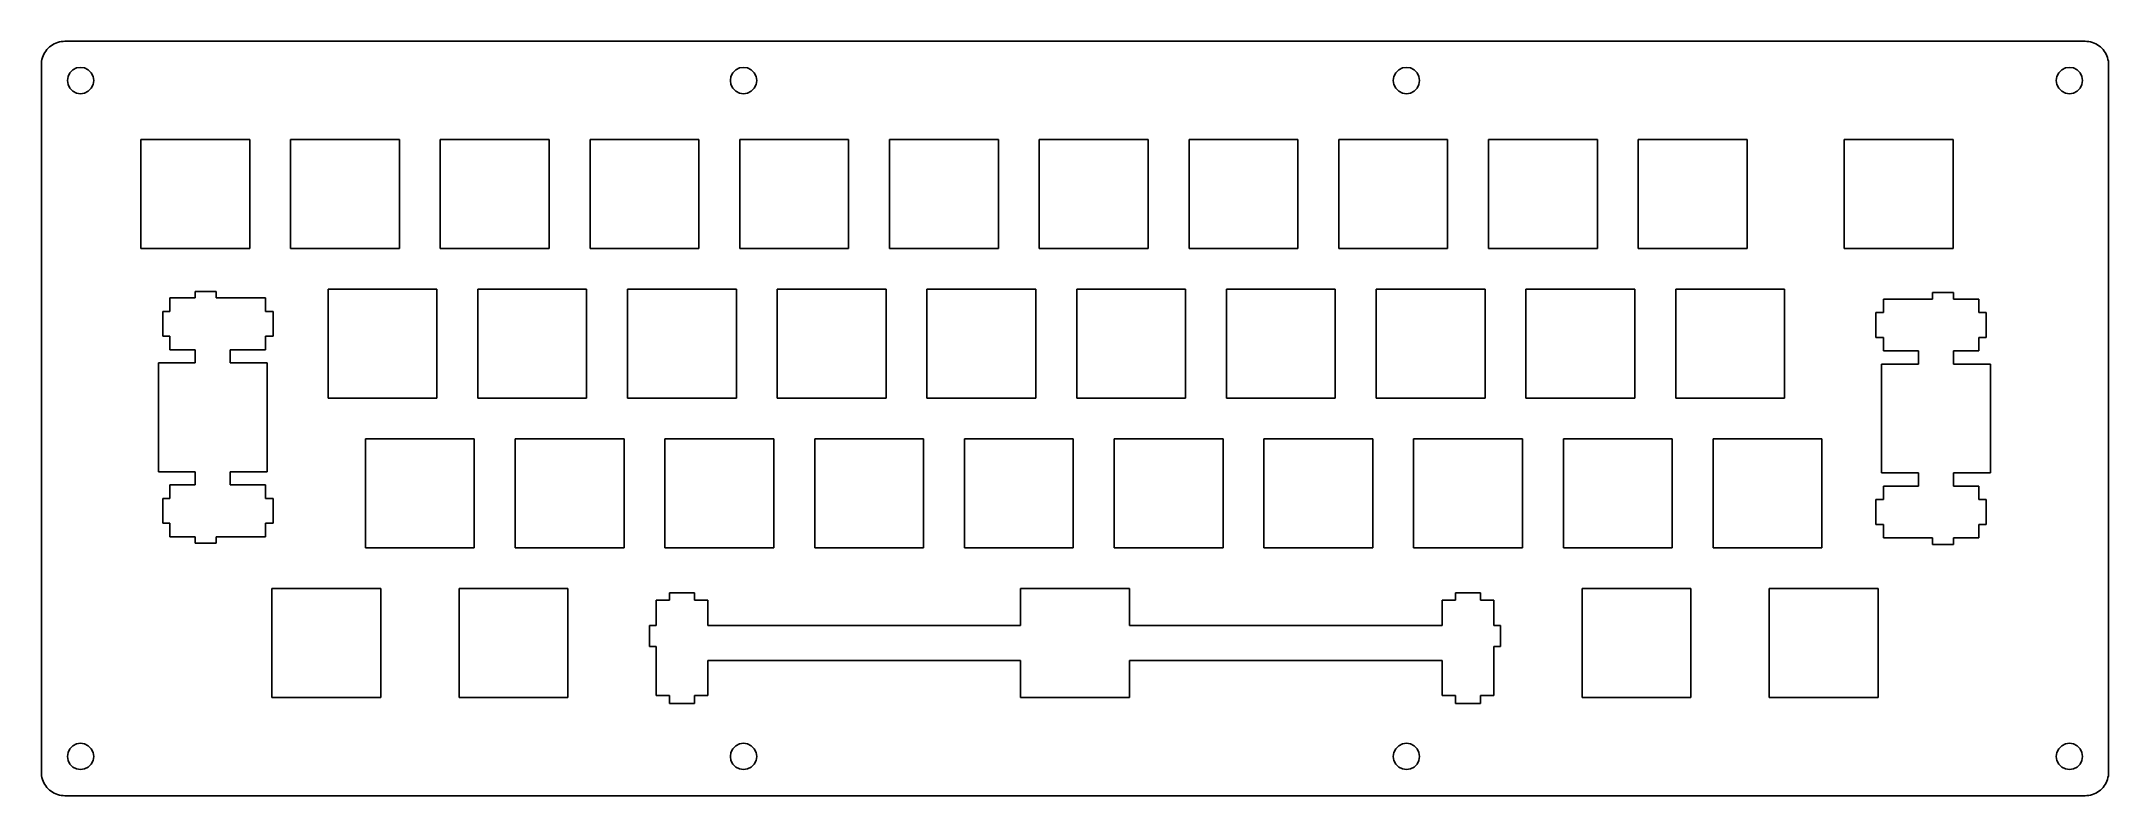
# Model space of a CAD drawing. Extents: x 0 to 263, y 0 to 96.
import ezdxf

# ---------------------------------------------------------------- set-up
doc = ezdxf.new("R2010")
doc.units = 0
doc.layers.get('0').update_dxf_attribs({"linetype": 'CONTINUOUS'})

msp = doc.modelspace()

# ---------------------------------------------------------------- linework, layer by layer
at = {"color": 0}
for p, q in [((0.421679, 94.5748), (0.537436, 94.7815)), ((0.537436, 94.7815), (0.666972, 94.9773)), ((0.666972, 94.9773), (0.813043, 95.1618)), ((0.813043, 95.1618), (0.972894, 95.3354)), ((0.972894, 95.3354), (1.14653, 95.4952)), ((1.14653, 95.4952), (1.33119, 95.6412)), ((1.33119, 95.6412), (1.52687, 95.771)), ((1.52687, 95.771), (1.73357, 95.8868)), ((1.73357, 95.8868), (1.94717, 95.9845)), ((1.94717, 95.9845), (2.16765, 96.067)), ((2.16765, 96.067), (2.39503, 96.1305)), ((2.39503, 96.1305), (2.62516, 96.1775)), ((2.62516, 96.1775), (2.85943, 96.2036)), ((2.85943, 96.2036), (3.09507, 96.2131)), ((3.09507, 96.2131), (260.095, 96.2131)), ((260.095, 96.2131), (260.329, 96.2036)), ((260.329, 96.2036), (260.563, 96.1775)), ((260.563, 96.1775), (260.795, 96.1305)), ((260.795, 96.1305), (261.021, 96.067)), ((261.021, 96.067), (261.243, 95.9845)), ((261.243, 95.9845), (261.457, 95.8868)), ((261.457, 95.8868), (261.662, 95.771)), ((261.662, 95.771), (261.857, 95.6412)), ((261.857, 95.6412), (262.042, 95.4952)), ((262.042, 95.4952), (262.216, 95.3354)), ((262.216, 95.3354), (262.376, 95.1618)), ((262.376, 95.1618), (262.522, 94.9773)), ((262.522, 94.9773), (262.653, 94.7815)), ((262.653, 94.7815), (262.767, 94.5748)), ((0.095085, 93.2134), (0.104731, 93.4491)), ((0.095085, 3.21359), (0.095085, 93.2134)), ((0.104731, 93.4491), (0.130914, 93.6833)), ((0.130914, 93.6833), (0.177767, 93.9133)), ((0.177767, 93.9133), (0.241157, 94.1405)), ((0.241157, 94.1405), (0.323839, 94.361)), ((0.323839, 94.361), (0.421679, 94.5748)), ((3.72622, 92.2115), (3.48782, 91.7444)), ((4.09691, 92.5823), (3.72622, 92.2115)), ((4.56406, 92.8204), (4.09691, 92.5823)), ((5.08081, 92.9019), (4.56406, 92.8204)), ((5.59897, 92.8204), (5.08081, 92.9019)), ((6.06612, 92.5823), (5.59897, 92.8204)), ((6.43682, 92.2115), (6.06612, 92.5823)), ((6.67523, 91.7444), (6.43682, 92.2115)), ((88.0692, 92.2115), (87.8307, 91.7444)), ((88.4396, 92.5823), (88.0692, 92.2115)), ((88.9071, 92.8204), (88.4396, 92.5823)), ((89.4235, 92.9019), (88.9071, 92.8204)), ((89.9418, 92.8204), (89.4235, 92.9019)), ((90.4088, 92.5823), (89.9418, 92.8204)), ((90.7782, 92.2115), (90.4088, 92.5823)), ((91.0167, 91.7444), (90.7782, 92.2115)), ((172.411, 92.2115), (172.172, 91.7444)), ((172.781, 92.5823), (172.411, 92.2115)), ((173.248, 92.8204), (172.781, 92.5823)), ((173.765, 92.9019), (173.248, 92.8204)), ((174.283, 92.8204), (173.765, 92.9019)), ((174.75, 92.5823), (174.283, 92.8204)), ((175.121, 92.2115), (174.75, 92.5823)), ((175.358, 91.7444), (175.121, 92.2115)), ((256.752, 92.2115), (256.514, 91.7444)), ((257.123, 92.5823), (256.752, 92.2115)), ((257.59, 92.8204), (257.123, 92.5823)), ((258.108, 92.9019), (257.59, 92.8204)), ((258.626, 92.8204), (258.108, 92.9019)), ((259.092, 92.5823), (258.626, 92.8204)), ((259.462, 92.2115), (259.092, 92.5823)), ((259.701, 91.7444), (259.462, 92.2115)), ((262.767, 94.5748), (262.866, 94.361)), ((262.866, 94.361), (262.947, 94.1405)), ((262.947, 94.1405), (263.011, 93.9133)), ((263.011, 93.9133), (263.058, 93.6833)), ((263.058, 93.6833), (263.085, 93.4491)), ((263.085, 93.4491), (263.095, 93.2134)), ((263.095, 93.2134), (263.095, 3.21359)), ((3.48782, 91.7444), (3.40651, 91.2276)), ((3.40651, 91.2276), (3.48782, 90.7094)), ((3.48782, 90.7094), (3.72622, 90.2423)), ((3.72622, 90.2423), (4.09691, 89.8715)), ((4.09691, 89.8715), (4.56406, 89.6331)), ((4.56406, 89.6331), (5.08081, 89.5519)), ((5.08081, 89.5519), (5.59897, 89.6331)), ((5.59897, 89.6331), (6.06612, 89.8715)), ((6.06612, 89.8715), (6.43682, 90.2423)), ((6.43682, 90.2423), (6.67523, 90.7094)), ((6.75651, 91.2276), (6.67523, 91.7444)), ((6.67523, 90.7094), (6.75651, 91.2276)), ((87.8307, 91.7444), (87.7478, 91.2276)), ((87.7478, 91.2276), (87.8307, 90.7094)), ((87.8307, 90.7094), (88.0692, 90.2423)), ((88.0692, 90.2423), (88.4396, 89.8715)), ((88.4396, 89.8715), (88.9071, 89.6331)), ((88.9071, 89.6331), (89.4235, 89.5519)), ((89.4235, 89.5519), (89.9418, 89.6331)), ((89.9418, 89.6331), (90.4088, 89.8715)), ((90.4088, 89.8715), (90.7782, 90.2423)), ((90.7782, 90.2423), (91.0167, 90.7094)), ((91.0978, 91.2276), (91.0167, 91.7444)), ((91.0167, 90.7094), (91.0978, 91.2276)), ((172.172, 91.7444), (172.091, 91.2276)), ((172.091, 91.2276), (172.172, 90.7094)), ((172.172, 90.7094), (172.411, 90.2423)), ((172.411, 90.2423), (172.781, 89.8715)), ((172.781, 89.8715), (173.248, 89.6331)), ((173.248, 89.6331), (173.765, 89.5519)), ((173.765, 89.5519), (174.283, 89.6331)), ((174.283, 89.6331), (174.75, 89.8715)), ((174.75, 89.8715), (175.121, 90.2423)), ((175.121, 90.2423), (175.358, 90.7094)), ((175.441, 91.2276), (175.358, 91.7444)), ((175.358, 90.7094), (175.441, 91.2276)), ((256.514, 91.7444), (256.432, 91.2276)), ((256.432, 91.2276), (256.514, 90.7094)), ((256.514, 90.7094), (256.752, 90.2423)), ((256.752, 90.2423), (257.123, 89.8715)), ((257.123, 89.8715), (257.59, 89.6331)), ((257.59, 89.6331), (258.108, 89.5519)), ((258.108, 89.5519), (258.626, 89.6331)), ((258.626, 89.6331), (259.092, 89.8715)), ((259.092, 89.8715), (259.462, 90.2423)), ((259.462, 90.2423), (259.701, 90.7094)), ((259.782, 91.2276), (259.701, 91.7444)), ((259.701, 90.7094), (259.782, 91.2276)), ((12.751, 83.7145), (26.6003, 83.7145)), ((12.751, 69.8638), (12.751, 83.7145)), ((26.6003, 83.7145), (26.6003, 69.8638)), ((31.801, 83.7145), (45.6501, 83.7145)), ((31.801, 69.8638), (31.801, 83.7145)), ((45.6501, 83.7145), (45.6501, 69.8638)), ((50.8512, 83.7145), (64.7001, 83.7145)), ((50.8512, 69.8638), (50.8512, 83.7145)), ((64.7001, 83.7145), (64.7001, 69.8638)), ((69.9012, 83.7145), (83.7501, 83.7145)), ((69.9012, 69.8638), (69.9012, 83.7145)), ((83.7501, 83.7145), (83.7501, 69.8638)), ((88.9512, 83.7145), (102.8, 83.7145)), ((88.9512, 69.8638), (88.9512, 83.7145)), ((102.8, 83.7145), (102.8, 69.8638)), ((108.001, 83.7145), (121.85, 83.7145)), ((108.001, 69.8638), (108.001, 83.7145)), ((121.85, 83.7145), (121.85, 69.8638)), ((127.051, 83.7145), (140.9, 83.7145)), ((127.051, 69.8638), (127.051, 83.7145)), ((140.9, 83.7145), (140.9, 69.8638)), ((146.101, 83.7145), (159.95, 83.7145)), ((146.101, 69.8638), (146.101, 83.7145)), ((159.95, 83.7145), (159.95, 69.8638)), ((165.151, 83.7145), (179, 83.7145)), ((165.151, 69.8638), (165.151, 83.7145)), ((179, 83.7145), (179, 69.8638)), ((184.201, 83.7145), (198.05, 83.7145)), ((184.201, 69.8638), (184.201, 83.7145)), ((198.05, 83.7145), (198.05, 69.8638)), ((203.251, 83.7145), (217.1, 83.7145)), ((203.251, 69.8638), (203.251, 83.7145)), ((217.1, 83.7145), (217.1, 69.8638)), ((229.445, 83.7145), (243.294, 83.7145)), ((229.445, 69.8638), (229.445, 83.7145)), ((243.294, 83.7145), (243.294, 69.8638)), ((26.6003, 69.8638), (12.751, 69.8638)), ((45.6501, 69.8638), (31.801, 69.8638)), ((64.7001, 69.8638), (50.8512, 69.8638)), ((83.7501, 69.8638), (69.9012, 69.8638)), ((102.8, 69.8638), (88.9512, 69.8638)), ((121.85, 69.8638), (108.001, 69.8638)), ((140.9, 69.8638), (127.051, 69.8638)), ((159.95, 69.8638), (146.101, 69.8638)), ((179, 69.8638), (165.151, 69.8638)), ((198.05, 69.8638), (184.201, 69.8638)), ((217.1, 69.8638), (203.251, 69.8638)), ((243.294, 69.8638), (229.445, 69.8638)), ((19.6812, 63.5649), (16.451, 63.5649)), ((16.451, 63.5649), (16.451, 61.8395)), ((19.6812, 64.3901), (19.6812, 63.5649)), ((22.3311, 64.3901), (19.6812, 64.3901)), ((22.3311, 63.5649), (22.3311, 64.3901)), ((28.6012, 63.5649), (22.3311, 63.5649)), ((28.6012, 61.8395), (28.6012, 63.5649)), ((36.5637, 64.6645), (50.4126, 64.6645)), ((36.5637, 50.8138), (36.5637, 64.6645)), ((50.4126, 64.6645), (50.4126, 50.8138)), ((55.6137, 64.6645), (69.4641, 64.6645)), ((55.6137, 50.8138), (55.6137, 64.6645)), ((69.4641, 64.6645), (69.4641, 50.8138)), ((74.6637, 64.6645), (88.5126, 64.6645)), ((74.6637, 50.8138), (74.6637, 64.6645)), ((88.5126, 64.6645), (88.5126, 50.8138)), ((93.7136, 64.6645), (107.563, 64.6645)), ((93.7136, 50.8138), (93.7136, 64.6645)), ((107.563, 64.6645), (107.563, 50.8138)), ((112.762, 64.6645), (126.614, 64.6645)), ((112.762, 50.8138), (112.762, 64.6645)), ((126.614, 64.6645), (126.614, 50.8138)), ((131.814, 64.6645), (145.664, 64.6645)), ((131.814, 50.8138), (131.814, 64.6645)), ((145.664, 64.6645), (145.664, 50.8138)), ((150.864, 64.6645), (164.714, 64.6645)), ((150.864, 50.8138), (150.864, 64.6645)), ((164.714, 64.6645), (164.714, 50.8138)), ((169.914, 64.6645), (183.764, 64.6645)), ((169.914, 50.8138), (169.914, 64.6645)), ((183.764, 64.6645), (183.764, 50.8138)), ((188.964, 64.6645), (202.814, 64.6645)), ((188.964, 50.8138), (188.964, 64.6645)), ((202.814, 64.6645), (202.814, 50.8138)), ((208.014, 64.6645), (221.864, 64.6645)), ((208.014, 50.8138), (208.014, 64.6645)), ((221.864, 64.6645), (221.864, 50.8138)), ((240.706, 63.4132), (234.436, 63.4132)), ((234.436, 63.4132), (234.436, 61.6892)), ((240.706, 64.2387), (240.706, 63.4132)), ((243.356, 64.2387), (240.706, 64.2387)), ((243.356, 63.4132), (243.356, 64.2387)), ((246.586, 63.4132), (243.356, 63.4132)), ((246.586, 61.6892), (246.586, 63.4132)), ((16.451, 61.8395), (15.5319, 61.8395)), ((15.5319, 61.8395), (15.5319, 58.6892)), ((29.581, 61.8395), (28.6012, 61.8395)), ((29.581, 58.6892), (29.581, 61.8395)), ((234.436, 61.6892), (233.456, 61.6892)), ((233.456, 61.6892), (233.456, 58.5392)), ((247.507, 61.6892), (246.586, 61.6892)), ((247.507, 58.5392), (247.507, 61.6892)), ((15.5319, 58.6892), (16.451, 58.6892)), ((16.451, 58.6892), (16.451, 56.9655)), ((28.6012, 56.9655), (28.6012, 58.6892)), ((28.6012, 58.6892), (29.581, 58.6892)), ((233.456, 58.5392), (234.436, 58.5392)), ((234.436, 58.5392), (234.436, 56.8138)), ((246.586, 56.8138), (246.586, 58.5392)), ((246.586, 58.5392), (247.507, 58.5392)), ((19.6812, 55.2898), (14.982, 55.2898)), ((14.982, 55.2898), (14.982, 41.4405)), ((16.451, 56.9655), (19.6812, 56.9655)), ((19.6812, 56.9655), (19.6812, 55.2898)), ((24.1308, 55.2898), (24.1308, 56.9655)), ((24.1308, 56.9655), (28.6012, 56.9655)), ((28.8313, 55.2898), (24.1308, 55.2898)), ((28.8313, 41.4405), (28.8313, 55.2898)), ((234.436, 56.8138), (238.906, 56.8138)), ((238.906, 56.8138), (238.906, 55.1395)), ((243.356, 55.1395), (243.356, 56.8138)), ((243.356, 56.8138), (246.586, 56.8138)), ((238.906, 55.1395), (234.206, 55.1395)), ((234.206, 55.1395), (234.206, 41.2888)), ((248.056, 55.1395), (243.356, 55.1395)), ((248.056, 41.2888), (248.056, 55.1395)), ((50.4126, 50.8138), (36.5637, 50.8138)), ((69.4641, 50.8138), (55.6137, 50.8138)), ((88.5126, 50.8138), (74.6637, 50.8138)), ((107.563, 50.8138), (93.7136, 50.8138)), ((126.614, 50.8138), (112.762, 50.8138)), ((145.664, 50.8138), (131.814, 50.8138)), ((164.714, 50.8138), (150.864, 50.8138)), ((183.764, 50.8138), (169.914, 50.8138)), ((202.814, 50.8138), (188.964, 50.8138)), ((221.864, 50.8138), (208.014, 50.8138)), ((41.3262, 45.6145), (55.1751, 45.6145)), ((41.3262, 31.7638), (41.3262, 45.6145)), ((55.1751, 45.6145), (55.1751, 31.7638)), ((60.3762, 45.6145), (74.2251, 45.6145)), ((60.3762, 31.7638), (60.3762, 45.6145)), ((74.2251, 45.6145), (74.2251, 31.7638)), ((79.4262, 45.6145), (93.2752, 45.6145)), ((79.4262, 31.7638), (79.4262, 45.6145)), ((93.2752, 45.6145), (93.2752, 31.7638)), ((98.4761, 45.6145), (112.325, 45.6145)), ((98.4761, 31.7638), (98.4761, 45.6145)), ((112.325, 45.6145), (112.325, 31.7638)), ((117.526, 45.6145), (131.375, 45.6145)), ((117.526, 31.7638), (117.526, 45.6145)), ((131.375, 45.6145), (131.375, 31.7638)), ((136.576, 45.6145), (150.425, 45.6145)), ((136.576, 31.7638), (136.576, 45.6145)), ((150.425, 45.6145), (150.425, 31.7638)), ((155.626, 45.6145), (169.475, 45.6145)), ((155.626, 31.7638), (155.626, 45.6145)), ((169.475, 45.6145), (169.475, 31.7638)), ((174.676, 45.6145), (188.525, 45.6145)), ((174.676, 31.7638), (174.676, 45.6145)), ((188.525, 45.6145), (188.525, 31.7638)), ((193.726, 45.6145), (207.575, 45.6145)), ((193.726, 31.7638), (193.726, 45.6145)), ((207.575, 45.6145), (207.575, 31.7638)), ((212.776, 45.6145), (226.625, 45.6145)), ((212.776, 31.7638), (212.776, 45.6145)), ((226.625, 45.6145), (226.625, 31.7638)), ((14.982, 41.4405), (19.6812, 41.4405)), ((19.6812, 39.7648), (16.451, 39.7648)), ((16.451, 39.7648), (16.451, 38.0393)), ((19.6812, 41.4405), (19.6812, 39.7648)), ((24.1308, 39.7648), (24.1308, 41.4405)), ((24.1308, 41.4405), (28.8313, 41.4405)), ((28.6012, 39.7648), (24.1308, 39.7648)), ((28.6012, 38.0393), (28.6012, 39.7648)), ((234.206, 41.2888), (238.906, 41.2888)), ((238.906, 39.6145), (234.436, 39.6145)), ((234.436, 39.6145), (234.436, 37.889)), ((238.906, 41.2888), (238.906, 39.6145)), ((243.356, 39.6145), (243.356, 41.2888)), ((243.356, 41.2888), (248.056, 41.2888)), ((246.586, 39.6145), (243.356, 39.6145)), ((246.586, 37.889), (246.586, 39.6145)), ((16.451, 38.0393), (15.5319, 38.0393)), ((15.5319, 38.0393), (15.5319, 34.8892)), ((29.581, 38.0393), (28.6012, 38.0393)), ((29.581, 34.8892), (29.581, 38.0393)), ((234.436, 37.889), (233.456, 37.889)), ((233.456, 37.889), (233.456, 34.739)), ((247.507, 37.889), (246.586, 37.889)), ((247.507, 34.739), (247.507, 37.889)), ((15.5319, 34.8892), (16.451, 34.8892)), ((16.451, 34.8892), (16.451, 33.1652)), ((28.6012, 33.1652), (28.6012, 34.8892)), ((28.6012, 34.8892), (29.581, 34.8892)), ((233.456, 34.739), (234.436, 34.739)), ((234.436, 34.739), (234.436, 33.0137)), ((246.586, 33.0137), (246.586, 34.739)), ((246.586, 34.739), (247.507, 34.739)), ((16.451, 33.1652), (19.6812, 33.1652)), ((19.6812, 33.1652), (19.6812, 32.3398)), ((19.6812, 32.3398), (22.3311, 32.3398)), ((22.3311, 32.3398), (22.3311, 33.1652)), ((22.3311, 33.1652), (28.6012, 33.1652)), ((55.1751, 31.7638), (41.3262, 31.7638)), ((74.2251, 31.7638), (60.3762, 31.7638)), ((93.2752, 31.7638), (79.4262, 31.7638)), ((112.325, 31.7638), (98.4761, 31.7638)), ((131.375, 31.7638), (117.526, 31.7638)), ((150.425, 31.7638), (136.576, 31.7638)), ((169.475, 31.7638), (155.626, 31.7638)), ((188.525, 31.7638), (174.676, 31.7638)), ((207.575, 31.7638), (193.726, 31.7638)), ((226.625, 31.7638), (212.776, 31.7638)), ((234.436, 33.0137), (240.706, 33.0137)), ((240.706, 33.0137), (240.706, 32.1882)), ((240.706, 32.1882), (243.356, 32.1882)), ((243.356, 32.1882), (243.356, 33.0137)), ((243.356, 33.0137), (246.586, 33.0137)), ((29.4197, 26.5644), (43.2689, 26.5644)), ((29.4197, 12.7138), (29.4197, 26.5644)), ((43.2689, 26.5644), (43.2689, 12.7138)), ((53.231, 26.5644), (67.0814, 26.5644)), ((53.231, 12.7138), (53.231, 26.5644)), ((67.0814, 26.5644), (67.0814, 12.7138)), ((124.67, 26.5644), (124.67, 21.864)), ((138.519, 26.5644), (124.67, 26.5644)), ((138.519, 21.864), (138.519, 26.5644)), ((196.106, 26.5644), (209.956, 26.5644)), ((196.106, 12.7138), (196.106, 26.5644)), ((209.956, 26.5644), (209.956, 12.7138)), ((219.92, 26.5644), (233.769, 26.5644)), ((219.92, 12.7138), (219.92, 26.5644)), ((233.769, 26.5644), (233.769, 12.7138)), ((80.0199, 25.0941), (78.2948, 25.0941)), ((78.2948, 25.0941), (78.2948, 21.864)), ((83.1702, 26.0132), (80.0199, 26.0132)), ((80.0199, 26.0132), (80.0199, 25.0941)), ((83.1702, 25.0941), (83.1702, 26.0132)), ((84.8942, 25.0941), (83.1702, 25.0941)), ((84.8942, 21.864), (84.8942, 25.0941)), ((180.02, 25.0941), (178.295, 25.0941)), ((178.295, 25.0941), (178.295, 21.864)), ((183.169, 26.0132), (180.02, 26.0132)), ((180.02, 26.0132), (180.02, 25.0941)), ((183.169, 25.0941), (183.169, 26.0132)), ((184.894, 25.0941), (183.169, 25.0941)), ((184.894, 21.864), (184.894, 25.0941)), ((78.2948, 21.864), (77.4693, 21.864)), ((77.4693, 21.864), (77.4693, 19.214)), ((124.67, 21.864), (84.8942, 21.864)), ((178.295, 21.864), (138.519, 21.864)), ((185.72, 21.864), (184.894, 21.864)), ((185.72, 19.214), (185.72, 21.864)), ((77.4693, 19.214), (78.2948, 19.214)), ((78.2948, 19.214), (78.2948, 12.9439)), ((184.894, 12.9439), (184.894, 19.214)), ((184.894, 19.214), (185.72, 19.214)), ((84.8942, 12.9439), (84.8942, 17.4143)), ((84.8942, 17.4143), (124.67, 17.4143)), ((124.67, 17.4143), (124.67, 12.7138)), ((138.519, 12.7138), (138.519, 17.4143)), ((138.519, 17.4143), (178.295, 17.4143)), ((178.295, 17.4143), (178.295, 12.9439)), ((43.2689, 12.7138), (29.4197, 12.7138)), ((67.0814, 12.7138), (53.231, 12.7138)), ((78.2948, 12.9439), (80.0199, 12.9439)), ((80.0199, 12.9439), (80.0199, 11.9641)), ((80.0199, 11.9641), (83.1702, 11.9641)), ((83.1702, 11.9641), (83.1702, 12.9439)), ((83.1702, 12.9439), (84.8942, 12.9439)), ((124.67, 12.7138), (138.519, 12.7138)), ((178.295, 12.9439), (180.02, 12.9439)), ((180.02, 12.9439), (180.02, 11.9641)), ((180.02, 11.9641), (183.169, 11.9641)), ((183.169, 11.9641), (183.169, 12.9439)), ((183.169, 12.9439), (184.894, 12.9439)), ((209.956, 12.7138), (196.106, 12.7138)), ((233.769, 12.7138), (219.92, 12.7138)), ((3.48782, 5.71885), (3.40651, 5.2021)), ((3.72622, 6.18603), (3.48782, 5.71885)), ((4.09691, 6.55669), (3.72622, 6.18603)), ((4.56406, 6.7951), (4.09691, 6.55669)), ((5.08081, 6.87642), (4.56406, 6.7951)), ((5.59897, 6.7951), (5.08081, 6.87642)), ((6.06612, 6.55669), (5.59897, 6.7951)), ((6.43682, 6.18603), (6.06612, 6.55669)), ((6.67523, 5.71885), (6.43682, 6.18603)), ((6.75651, 5.2021), (6.67523, 5.71885)), ((87.8307, 5.71885), (87.7478, 5.2021)), ((88.0692, 6.18603), (87.8307, 5.71885)), ((88.4396, 6.55669), (88.0692, 6.18603)), ((88.9071, 6.7951), (88.4396, 6.55669)), ((89.4235, 6.87642), (88.9071, 6.7951)), ((89.9418, 6.7951), (89.4235, 6.87642)), ((90.4088, 6.55669), (89.9418, 6.7951)), ((90.7782, 6.18603), (90.4088, 6.55669)), ((91.0167, 5.71885), (90.7782, 6.18603)), ((91.0978, 5.2021), (91.0167, 5.71885)), ((172.172, 5.71885), (172.091, 5.2021)), ((172.411, 6.18603), (172.172, 5.71885)), ((172.781, 6.55669), (172.411, 6.18603)), ((173.248, 6.7951), (172.781, 6.55669)), ((173.765, 6.87642), (173.248, 6.7951)), ((174.283, 6.7951), (173.765, 6.87642)), ((174.75, 6.55669), (174.283, 6.7951)), ((175.121, 6.18603), (174.75, 6.55669)), ((175.358, 5.71885), (175.121, 6.18603)), ((175.441, 5.2021), (175.358, 5.71885)), ((256.514, 5.71885), (256.432, 5.2021)), ((256.752, 6.18603), (256.514, 5.71885)), ((257.123, 6.55669), (256.752, 6.18603)), ((257.59, 6.7951), (257.123, 6.55669)), ((258.108, 6.87642), (257.59, 6.7951)), ((258.626, 6.7951), (258.108, 6.87642)), ((259.092, 6.55669), (258.626, 6.7951)), ((259.462, 6.18603), (259.092, 6.55669)), ((259.701, 5.71885), (259.462, 6.18603)), ((259.782, 5.2021), (259.701, 5.71885)), ((0.104731, 2.97932), (0.095085, 3.21359)), ((0.130914, 2.74505), (0.104731, 2.97932)), ((0.177767, 2.51354), (0.130914, 2.74505)), ((3.40651, 5.2021), (3.48782, 4.68394)), ((3.48782, 4.68394), (3.72622, 4.21679)), ((3.72622, 4.21679), (4.09691, 3.84609)), ((4.09691, 3.84609), (4.56406, 3.60772)), ((4.56406, 3.60772), (5.08081, 3.5264)), ((5.08081, 3.5264), (5.59897, 3.60772)), ((5.59897, 3.60772), (6.06612, 3.84609)), ((6.06612, 3.84609), (6.43682, 4.21679)), ((6.43682, 4.21679), (6.67523, 4.68394)), ((6.67523, 4.68394), (6.75651, 5.2021)), ((87.7478, 5.2021), (87.8307, 4.68394)), ((87.8307, 4.68394), (88.0692, 4.21679)), ((88.0692, 4.21679), (88.4396, 3.84609)), ((88.4396, 3.84609), (88.9071, 3.60772)), ((88.9071, 3.60772), (89.4235, 3.5264)), ((89.4235, 3.5264), (89.9418, 3.60772)), ((89.9418, 3.60772), (90.4088, 3.84609)), ((90.4088, 3.84609), (90.7782, 4.21679)), ((90.7782, 4.21679), (91.0167, 4.68394)), ((91.0167, 4.68394), (91.0978, 5.2021)), ((172.091, 5.2021), (172.172, 4.68394)), ((172.172, 4.68394), (172.411, 4.21679)), ((172.411, 4.21679), (172.781, 3.84609)), ((172.781, 3.84609), (173.248, 3.60772)), ((173.248, 3.60772), (173.765, 3.5264)), ((173.765, 3.5264), (174.283, 3.60772)), ((174.283, 3.60772), (174.75, 3.84609)), ((174.75, 3.84609), (175.121, 4.21679)), ((175.121, 4.21679), (175.358, 4.68394)), ((175.358, 4.68394), (175.441, 5.2021)), ((256.432, 5.2021), (256.514, 4.68394)), ((256.514, 4.68394), (256.752, 4.21679)), ((256.752, 4.21679), (257.123, 3.84609)), ((257.123, 3.84609), (257.59, 3.60772)), ((257.59, 3.60772), (258.108, 3.5264)), ((258.108, 3.5264), (258.626, 3.60772)), ((258.626, 3.60772), (259.092, 3.84609)), ((259.092, 3.84609), (259.462, 4.21679)), ((259.462, 4.21679), (259.701, 4.68394)), ((259.701, 4.68394), (259.782, 5.2021)), ((263.058, 2.74505), (263.011, 2.51354)), ((263.085, 2.97932), (263.058, 2.74505)), ((263.095, 3.21359), (263.085, 2.97932)), ((0.241157, 2.28617), (0.177767, 2.51354)), ((0.323839, 2.06568), (0.241157, 2.28617)), ((0.421679, 1.85346), (0.323839, 2.06568)), ((0.537436, 1.64676), (0.421679, 1.85346)), ((0.666972, 1.45107), (0.537436, 1.64676)), ((0.813043, 1.26642), (0.666972, 1.45107)), ((0.972894, 1.09279), (0.813043, 1.26642)), ((1.14653, 0.932931), (0.972894, 1.09279)), ((1.33119, 0.78686), (1.14653, 0.932931)), ((1.52687, 0.657324), (1.33119, 0.78686)), ((1.73357, 0.540191), (1.52687, 0.657324)), ((1.94717, 0.442352), (1.73357, 0.540191)), ((2.16765, 0.361047), (1.94717, 0.442352)), ((2.39503, 0.296278), (2.16765, 0.361047)), ((2.62516, 0.250803), (2.39503, 0.296278)), ((2.85943, 0.223242), (2.62516, 0.250803)), ((3.09507, 0.213596), (2.85943, 0.223242)), ((260.095, 0.213596), (3.09507, 0.213596)), ((260.329, 0.223242), (260.095, 0.213596)), ((260.563, 0.250803), (260.329, 0.223242)), ((260.795, 0.296278), (260.563, 0.250803)), ((261.021, 0.361047), (260.795, 0.296278)), ((261.243, 0.442352), (261.021, 0.361047)), ((261.457, 0.540191), (261.243, 0.442352)), ((261.662, 0.657324), (261.457, 0.540191)), ((261.857, 0.78686), (261.662, 0.657324)), ((262.042, 0.932931), (261.857, 0.78686)), ((262.216, 1.09279), (262.042, 0.932931)), ((262.376, 1.26642), (262.216, 1.09279)), ((262.522, 1.45107), (262.376, 1.26642)), ((262.653, 1.64676), (262.522, 1.45107)), ((262.767, 1.85346), (262.653, 1.64676)), ((262.866, 2.06568), (262.767, 1.85346)), ((262.947, 2.28617), (262.866, 2.06568)), ((263.011, 2.51354), (262.947, 2.28617))]:
    msp.add_line(p, q, dxfattribs=at)

doc.saveas('drawing.dxf')
